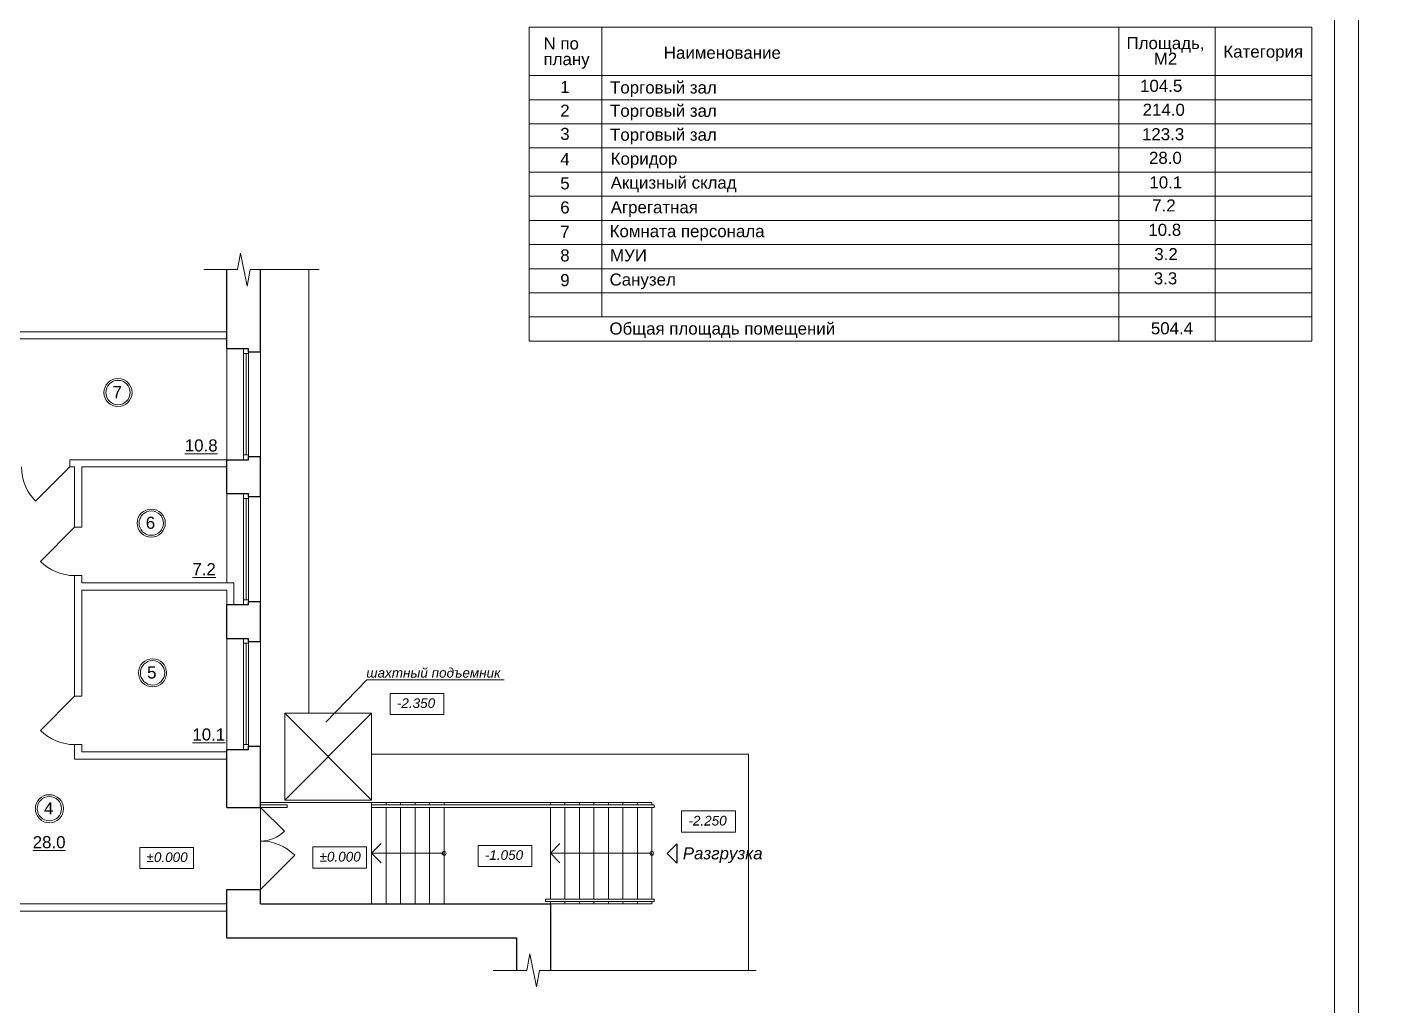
# Model space of a CAD drawing. Header units: metres. Extents: x -163 to 308, y -116 to 9.
# Drawn here: x 207.68 to 235.71, y -97.07 to -76.8 of the extents above; entities that cross this region are included whole.
import ezdxf
from ezdxf.enums import TextEntityAlignment as Align

# ---------------------------------------------------------------- set-up
doc = ezdxf.new("R2010")
doc.units = ezdxf.units.M
doc.header["$MEASUREMENT"] = 0
doc.styles.add('Style-Arial', font='arial.ttf')
doc.styles.add('Style-Arial IF', font='ariali.ttf')

# ---------------------------------------------------------------- blocks, each defined once
blk = doc.blocks.new('*U293')
at = {"color": 7, "linetype": 'Continuous', "lineweight": 13}
blk.add_line((28.513, 20), (28.513, -20), dxfattribs=at)
at = {"color": 7, "linetype": 'Continuous', "lineweight": 0, "flags": 128}
blk.add_lwpolyline([(29.013, 20.5), (-28.987, 20.5), (-28.987, -20.5), (29.013, -20.5), (29.013, 20.5)], close=True, dxfattribs=at)
blk = doc.blocks.new('*U297')
at = {"color": 7, "linetype": 'Continuous', "lineweight": 30}
for p, q in [((-0.198, -0.099), (0, 0.099)), ((0.198, -0.099), (0, 0.099)), ((-0.198, -0.099), (0.198, -0.099))]:
    blk.add_line(p, q, dxfattribs=at)
blk = doc.blocks.new('*U231')
at = {"color": 7, "linetype": 'Continuous', "lineweight": 13}
for radius in [0.291, 0.252]:
    blk.add_circle((0, 0), radius, dxfattribs=at)
at = {"color": 7, "linetype": 'Continuous', "lineweight": 13, "style": 'Style-Arial'}
blk.add_text('4', height=0.25, dxfattribs=at).set_placement((-0.113, 0.133), align=Align.TOP_LEFT)
blk = doc.blocks.new('*U232')
at = {"color": 7, "linetype": 'Continuous', "lineweight": 13}
for radius in [0.291, 0.252]:
    blk.add_circle((0, 0), radius, dxfattribs=at)
at = {"color": 7, "linetype": 'Continuous', "lineweight": 13, "style": 'Style-Arial'}
blk.add_text('5', height=0.25, dxfattribs=at).set_placement((-0.113, 0.133), align=Align.TOP_LEFT)
blk = doc.blocks.new('*U234')
at = {"color": 7, "linetype": 'Continuous', "lineweight": 13}
for radius in [0.291, 0.252]:
    blk.add_circle((0, 0), radius, dxfattribs=at)
at = {"color": 7, "linetype": 'Continuous', "lineweight": 13, "style": 'Style-Arial'}
blk.add_text('7', height=0.25, dxfattribs=at).set_placement((-0.113, 0.133), align=Align.TOP_LEFT)
blk = doc.blocks.new('*U233')
at = {"color": 7, "linetype": 'Continuous', "lineweight": 13}
for radius in [0.291, 0.252]:
    blk.add_circle((0, 0), radius, dxfattribs=at)
at = {"color": 7, "linetype": 'Continuous', "lineweight": 13, "style": 'Style-Arial'}
blk.add_text('6', height=0.25, dxfattribs=at).set_placement((-0.113, 0.133), align=Align.TOP_LEFT)

msp = doc.modelspace()

# ---------------------------------------------------------------- linework, layer by layer
at = {"color": 7, "linetype": 'Continuous', "lineweight": 13}
for p, q in [((218.08007395, -76.80406611), (234.28106184, -76.80406611)), ((218.08007395, -76.80406611), (218.08007395, -83.30406611)), ((219.58007395, -76.80406611), (219.58007395, -82.80406611)), ((230.28106184, -76.80406611), (230.28106184, -83.30406611)), ((232.28106184, -76.80406611), (232.28106184, -83.30406611)), ((234.28106184, -76.80406611), (234.28106184, -83.30406611)), ((234.28106184, -76.80406611), (234.28106184, -83.30406611)), ((218.08007395, -77.80406611), (234.28106184, -77.80406611)), ((218.08007395, -82.80406611), (234.28106184, -82.80406611)), ((218.08007395, -83.30406611), (234.28106184, -83.30406611)), ((211.8163187, -85.76004171), (208.5663187, -85.76004171)), ((208.5663187, -85.91004171), (208.5663187, -85.76004171)), ((208.5663187, -85.91004171), (207.85921192, -86.61714849)), ((208.6663187, -85.91004171), (208.5663187, -85.91004171)), ((208.6663187, -87.16004171), (208.6663187, -85.91004171)), ((211.8163187, -85.91004171), (208.8163187, -85.91004171)), ((208.8163187, -87.16004171), (208.8163187, -85.91004171)), ((208.6663187, -87.16004171), (207.95921192, -87.86714849)), ((208.8163187, -87.16004171), (208.6663187, -87.16004171)), ((208.6663187, -90.66004171), (208.6663187, -88.16004171)), ((208.8163187, -88.16004171), (208.6663187, -88.16004171)), ((208.8163187, -88.31004171), (208.8163187, -88.16004171)), ((211.9663187, -88.31004171), (208.8163187, -88.31004171)), ((211.8163187, -88.46004171), (208.8163187, -88.46004171)), ((208.8163187, -90.66004171), (208.8163187, -88.46004171)), ((211.8163187, -88.76004171), (211.8163187, -88.46004171)), ((211.9663187, -88.76004171), (211.9663187, -88.31004171)), ((208.6663187, -90.66004171), (207.95921192, -91.36714849)), ((208.8163187, -90.66004171), (208.6663187, -90.66004171)), ((208.6663187, -91.96004171), (208.6663187, -91.66004171)), ((208.8163187, -91.66004171), (208.6663187, -91.66004171)), ((208.8163187, -91.81004171), (208.8163187, -91.66004171)), ((211.8163187, -91.81004171), (208.8163187, -91.81004171)), ((211.8163187, -91.96004171), (208.6663187, -91.96004171)), ((212.5163187, -92.91004171), (213.0663187, -92.91004171)), ((212.5163187, -92.96004171), (213.0663187, -92.96004171)), ((212.5163187, -92.96004171), (213.00945973, -93.45318274)), ((213.0663187, -92.91004171), (213.0663187, -92.96004171)), ((214.8163187, -92.91004171), (220.6663187, -92.91004171)), ((214.8163187, -92.96004171), (220.6663187, -92.96004171)), ((220.6663187, -92.96004171), (220.6663187, -92.91004171)), ((212.5163187, -94.66004171), (213.2252592, -93.95110121)), ((218.4163187, -94.86004171), (220.6663187, -94.86004171)), ((218.4163187, -94.91004171), (220.6663187, -94.91004171)), ((220.6663187, -94.86004171), (220.6663187, -94.91004171))]:
    msp.add_line(p, q, dxfattribs=at)
at = {"color": 7, "linetype": 'Continuous', "lineweight": 0}
for p, q in [((218.08007395, -78.30406611), (234.28106184, -78.30406611)), ((218.08007395, -78.80406611), (234.28106184, -78.80406611)), ((218.08007395, -79.30406611), (234.28106184, -79.30406611)), ((218.08007395, -79.80406611), (234.28106184, -79.80406611)), ((218.08007395, -80.30406611), (234.28106184, -80.30406611)), ((218.08007395, -80.80406611), (234.28106184, -80.80406611)), ((218.08007395, -81.30406611), (234.28106184, -81.30406611)), ((213.5163187, -91.01004171), (213.5163187, -81.82196023)), ((218.08007395, -81.80406611), (234.28106184, -81.80406611)), ((218.08007395, -82.30406611), (234.28106184, -82.30406611)), ((218.08007395, -82.80406611), (234.28106184, -82.80406611)), ((218.08007395, -82.80406611), (234.28106184, -82.80406611)), ((218.08007395, -82.80406611), (234.28106184, -82.80406611)), ((212.1663187, -85.76004171), (212.1663187, -83.46004171)), ((212.2663187, -85.76004171), (212.2663187, -83.46004171)), ((218.08007395, -83.30406611), (234.28106184, -83.30406611)), ((212.2163187, -85.66004171), (212.2163187, -83.56004171)), ((212.1663187, -88.76004171), (212.1663187, -86.46004171)), ((212.2163187, -88.66004171), (212.2163187, -86.56004171)), ((212.2663187, -88.76004171), (212.2663187, -86.46004171)), ((212.1663187, -91.76004171), (212.1663187, -89.46004171)), ((212.2163187, -91.66004171), (212.2163187, -89.56004171)), ((212.2663187, -91.76004171), (212.2663187, -89.46004171)), ((213.0163187, -91.01004171), (214.8163187, -92.81004171)), ((213.0163187, -92.81004171), (214.8163187, -91.01004171)), ((214.8163187, -91.86004171), (222.6163187, -91.86004171)), ((222.6163187, -96.33721165), (222.6163187, -91.86004171)), ((212.5163187, -92.96004171), (212.5163187, -94.66004171))]:
    msp.add_line(p, q, dxfattribs=at)
at = {"lineweight": 30}
for p, q in [((211.8163187, -83.46004171), (211.8163187, -81.82196023)), ((212.5163187, -83.52504171), (212.5163187, -81.82196023)), ((211.8163187, -83.46004171), (212.2663187, -83.46004171)), ((212.2663187, -83.52504171), (212.2663187, -83.46004171)), ((212.2663187, -83.52504171), (212.5163187, -83.52504171)), ((211.8163187, -85.76004171), (212.2663187, -85.76004171)), ((211.8163187, -86.46004171), (211.8163187, -85.76004171)), ((212.2663187, -85.69504171), (212.5163187, -85.69504171)), ((212.2663187, -85.76004171), (212.2663187, -85.69504171)), ((212.5163187, -86.52504171), (212.5163187, -85.69504171)), ((211.8163187, -86.46004171), (212.2663187, -86.46004171)), ((212.2663187, -86.52504171), (212.2663187, -86.46004171)), ((212.2663187, -86.52504171), (212.5163187, -86.52504171)), ((211.8163187, -88.76004171), (212.2663187, -88.76004171)), ((211.8163187, -89.46004171), (211.8163187, -88.76004171)), ((212.2663187, -88.69504171), (212.5163187, -88.69504171)), ((212.2663187, -88.76004171), (212.2663187, -88.69504171)), ((212.5163187, -89.52504171), (212.5163187, -88.69504171)), ((211.8163187, -89.46004171), (212.2663187, -89.46004171)), ((212.2663187, -89.52504171), (212.2663187, -89.46004171)), ((212.2663187, -89.52504171), (212.5163187, -89.52504171)), ((211.8163187, -91.76004171), (212.2663187, -91.76004171)), ((211.8163187, -92.96004171), (211.8163187, -91.76004171)), ((212.2663187, -91.76004171), (212.2663187, -91.69504171)), ((212.2663187, -91.69504171), (212.5163187, -91.69504171)), ((212.5163187, -92.96004171), (212.5163187, -91.69504171)), ((211.8163187, -95.66004171), (211.8163187, -94.66004171)), ((212.5163187, -94.96004171), (212.5163187, -94.66004171)), ((212.5163187, -94.96004171), (218.5163187, -94.96004171)), ((218.5163187, -94.96004171), (218.5163187, -96.33721165)), ((211.8163187, -95.66004171), (217.8163187, -95.66004171)), ((217.8163187, -95.66004171), (217.8163187, -96.33721165))]:
    msp.add_line(p, q, dxfattribs=at)
at = {"lineweight": 13}
for p, q in [((206.9163187, -83.11004171), (211.8163187, -83.11004171)), ((206.9163187, -83.26004171), (211.8163187, -83.26004171)), ((212.5163187, -92.86004171), (220.6163187, -92.86004171)), ((214.8163187, -92.91004171), (214.8163187, -92.86004171)), ((214.8163187, -94.96004171), (214.8163187, -92.91004171)), ((216.3163187, -92.91004171), (216.3163187, -92.86004171)), ((216.3163187, -94.96004171), (216.3163187, -92.96004171)), ((218.5163187, -92.91004171), (218.5163187, -92.86004171)), ((218.5163187, -94.86004171), (218.5163187, -92.96004171)), ((220.6163187, -92.91004171), (220.6163187, -92.86004171)), ((220.6163187, -94.86004171), (220.6163187, -92.96004171)), ((206.9163187, -94.96004171), (211.8163187, -94.96004171)), ((218.4163187, -94.91004171), (218.4163187, -94.86004171)), ((218.5163187, -94.96004171), (218.5163187, -94.91004171)), ((218.5163187, -94.96004171), (220.6163187, -94.96004171)), ((220.6163187, -94.96004171), (220.6163187, -94.91004171)), ((206.9163187, -95.11004171), (211.8163187, -95.11004171))]:
    msp.add_line(p, q, dxfattribs=at)
at = {"lineweight": 0}
for p, q in [((211.8163187, -85.76004171), (211.8163187, -83.46004171)), ((212.5163187, -85.69504171), (212.5163187, -83.52504171)), ((211.8163187, -88.31004171), (211.8163187, -86.46004171)), ((212.5163187, -88.69504171), (212.5163187, -86.52504171)), ((211.8163187, -91.76004171), (211.8163187, -89.46004171)), ((212.5163187, -91.69504171), (212.5163187, -89.52504171)), ((215.1163187, -92.91004171), (215.1163187, -92.86004171)), ((215.1163187, -94.96004171), (215.1163187, -92.96004171)), ((215.4163187, -92.91004171), (215.4163187, -92.86004171)), ((215.4163187, -94.96004171), (215.4163187, -92.96004171)), ((215.7163187, -92.91004171), (215.7163187, -92.86004171)), ((215.7163187, -94.96004171), (215.7163187, -92.96004171)), ((216.0163187, -92.91004171), (216.0163187, -92.86004171)), ((216.0163187, -94.96004171), (216.0163187, -92.96004171)), ((218.8163187, -92.91004171), (218.8163187, -92.86004171)), ((218.8163187, -94.86004171), (218.8163187, -92.96004171)), ((219.1163187, -92.91004171), (219.1163187, -92.86004171)), ((219.1163187, -94.86004171), (219.1163187, -92.96004171)), ((219.4163187, -92.91004171), (219.4163187, -92.86004171)), ((219.4163187, -94.86004171), (219.4163187, -92.96004171)), ((219.7163187, -92.91004171), (219.7163187, -92.86004171)), ((219.7163187, -94.86004171), (219.7163187, -92.96004171)), ((220.0163187, -92.91004171), (220.0163187, -92.86004171)), ((220.0163187, -94.86004171), (220.0163187, -92.96004171)), ((220.3163187, -92.91004171), (220.3163187, -92.86004171)), ((220.3163187, -94.86004171), (220.3163187, -92.96004171)), ((215.01461543, -93.71174499), (214.8163187, -93.91004171)), ((218.71461543, -93.71174499), (218.5163187, -93.91004171)), ((216.3163187, -93.91004171), (214.8163187, -93.91004171)), ((215.01461543, -94.10833844), (214.8163187, -93.91004171)), ((220.6163187, -93.91004171), (218.5163187, -93.91004171)), ((218.71461543, -94.10833844), (218.5163187, -93.91004171)), ((218.8163187, -94.96004171), (218.8163187, -94.91004171)), ((219.1163187, -94.96004171), (219.1163187, -94.91004171)), ((219.4163187, -94.96004171), (219.4163187, -94.91004171)), ((219.7163187, -94.96004171), (219.7163187, -94.91004171)), ((220.0163187, -94.96004171), (220.0163187, -94.91004171)), ((220.3163187, -94.96004171), (220.3163187, -94.91004171))]:
    msp.add_line(p, q, dxfattribs=at)
at = {"color": 7, "linetype": 'Continuous', "lineweight": 30}
for p, q in [((211.8163187, -92.96004171), (212.5163187, -92.96004171)), ((211.8163187, -94.66004171), (212.5163187, -94.66004171))]:
    msp.add_line(p, q, dxfattribs=at)
at = {"lineweight": 0, "flags": 128}
for points in [[(211.34110962, -81.82196023), (212.03722503, -81.82196023), (212.10356828, -81.47972307), (212.2362548, -82.16419738), (212.30259805, -81.82196023), (213.73039263, -81.82196023)], [(217.33158512, -96.33721165), (218.02770053, -96.33721165), (218.09404378, -95.99497449), (218.2267303, -96.6794488), (218.29307355, -96.33721165), (222.77422917, -96.33721165)]]:
    msp.add_lwpolyline(points, dxfattribs=at)
at = {"color": 7, "linetype": 'Continuous', "lineweight": 13, "flags": 128}
for points in [[(212.1663187, -83.46004171), (212.2663187, -83.46004171), (212.2663187, -83.56004171), (212.1663187, -83.56004171), (212.1663187, -83.46004171)], [(212.1663187, -85.66004171), (212.2663187, -85.66004171), (212.2663187, -85.76004171), (212.1663187, -85.76004171), (212.1663187, -85.66004171)], [(212.1663187, -86.46004171), (212.2663187, -86.46004171), (212.2663187, -86.56004171), (212.1663187, -86.56004171), (212.1663187, -86.46004171)], [(212.1663187, -88.66004171), (212.2663187, -88.66004171), (212.2663187, -88.76004171), (212.1663187, -88.76004171), (212.1663187, -88.66004171)], [(212.1663187, -89.46004171), (212.2663187, -89.46004171), (212.2663187, -89.56004171), (212.1663187, -89.56004171), (212.1663187, -89.46004171)], [(213.0163187, -92.81004171), (213.0163187, -91.01004171), (214.8163187, -91.01004171), (214.8163187, -92.81004171), (213.0163187, -92.81004171)], [(212.1663187, -91.66004171), (212.2663187, -91.66004171), (212.2663187, -91.76004171), (212.1663187, -91.76004171), (212.1663187, -91.66004171)]]:
    msp.add_lwpolyline(points, close=True, dxfattribs=at)
msp.add_lwpolyline([(217.56185006, -90.31892441), (214.71724991, -90.31892441), (213.86877855, -91.19897933)], dxfattribs=at)
at = {"color": 7, "linetype": 'Continuous', "lineweight": 0, "flags": 128}
for points in [[(215.1967368, -90.60105962), (216.30998968, -90.60105962), (216.30998968, -91.03858058), (215.1967368, -91.03858058), (215.1967368, -90.60105962)], [(221.23254805, -93.03487677), (222.34580093, -93.03487677), (222.34580093, -93.47239773), (221.23254805, -93.47239773), (221.23254805, -93.03487677)], [(210.01384631, -93.79105179), (211.12709919, -93.79105179), (211.12709919, -94.22857275), (210.01384631, -94.22857275), (210.01384631, -93.79105179)], [(213.59648873, -93.78058376), (214.70974161, -93.78058376), (214.70974161, -94.21810472), (213.59648873, -94.21810472), (213.59648873, -93.78058376)], [(217.01793827, -93.74670286), (218.13119115, -93.74670286), (218.13119115, -94.18422382), (217.01793827, -94.18422382), (217.01793827, -93.74670286)]]:
    msp.add_lwpolyline(points, close=True, dxfattribs=at)
at = {"lineweight": 0}
for centre in [(216.3163187, -93.91004171), (220.6163187, -93.91004171)]:
    msp.add_circle(centre, 0.0404966, dxfattribs=at)
at = {"color": 7, "linetype": 'Continuous', "lineweight": 0}
for centre, radius, start, end in [((208.5663187, -85.91004171), 1, 180, 225), ((208.6663187, -87.16004171), 1, 225, 270), ((208.6663187, -90.66004171), 1, 225, 270), ((212.5163187, -92.96004171), 0.69740673, 270, 315), ((212.5163187, -94.66004171), 1.00259327, 45, 90)]:
    msp.add_arc(centre, radius, start, end, dxfattribs=at)
at = {"color": 1, "linetype": 'Continuous', "lineweight": 30}
msp.add_3dface([(161.44908878, -51.09724176), (254.12451926, -51.09724176), (254.12451926, -116.09375825), (161.44908878, -116.09375825)], dxfattribs=at)

# ---------------------------------------------------------------- block references
at = {"color": 7, "linetype": 'Continuous', "lineweight": 13}
for name, p in [('*U293', (206.2324938, -83.46133924)), ('*U234', (209.56466232, -84.36893301)), ('*U233', (210.25327898, -87.07346512)), ('*U232', (210.28017098, -90.17382571)), ('*U231', (208.14500303, -92.98821272))]:
    msp.add_blockref(name, p, dxfattribs=at)
at = {"color": 7, "linetype": 'Continuous', "lineweight": 30, "extrusion": (0, 0, -1), "rotation": 270}
msp.add_blockref('*U297', (-221.03482546, -93.91468172), dxfattribs=at)

# ---------------------------------------------------------------- texts
at = {"color": 7, "linetype": 'Continuous', "lineweight": 0}
for s, height, style, p in [('Торговый зал', 0.25, 'Style-Arial', (219.75091303, -77.92613676)), ('Торговый зал', 0.25, 'Style-Arial', (219.75091303, -78.4084127)), ('Торговый зал', 0.25, 'Style-Arial', (219.75091303, -78.90357783)), ('Коридор', 0.25, 'Style-Arial', (219.76452903, -79.40027151)), ('Акцизный склад', 0.25, 'Style-Arial', (219.76452903, -79.89693619)), ('Агрегатная', 0.25, 'Style-Arial', (219.76452903, -80.40572379)), ('Комната персонала', 0.25, 'Style-Arial', (219.74256819, -80.90148789)), ('МУИ', 0.25, 'Style-Arial', (219.75091303, -81.40261613)), ('Санузел', 0.25, 'Style-Arial', (219.74110413, -81.90375243)), ('-2.350', 0.2, 'Style-Arial IF', (215.33802772, -90.70189453)), ('-2.250', 0.2, 'Style-Arial IF', (221.37383896, -93.13571168)), ('±0.000', 0.2, 'Style-Arial IF', (210.15513723, -93.8918867)), ('±0.000', 0.2, 'Style-Arial IF', (213.73777964, -93.88141867)), ('-1.050', 0.2, 'Style-Arial IF', (217.15922918, -93.84753777))]:
    msp.add_text(s, height=height, dxfattribs=dict(at, style=style)).set_placement(p, align=Align.TOP_LEFT)
at = {"color": 7, "linetype": 'Continuous', "lineweight": 0, "style": 'Style-Arial'}
for s, p in [('1', (218.81747175, -77.91715853)), ('2', (218.81747175, -78.40616822)), ('3', (218.81747175, -78.88729836)), ('4', (218.81747175, -79.41093031)), ('5', (218.81747175, -79.91116239)), ('6', (218.81747175, -80.40934101)), ('7', (218.81747175, -80.91590857)), ('8', (218.81747175, -81.40391541)), ('9', (218.81747175, -81.91583151))]:
    msp.add_text(s, height=0.25, dxfattribs=at).set_placement(p, align=Align.TOP_CENTER)
at = {"color": 7, "linetype": 'Continuous', "lineweight": 13}
for s, style, p in [('28.0', 'Style-Arial', (230.90822842, -79.38331233)), ('10.1', 'Style-Arial', (230.91713238, -79.89098785)), ('7.2', 'Style-Arial', (230.97488178, -80.36940929)), ('Общая площадь помещений', 'Style-Arial', (219.73894173, -82.91853975)), ('%%u7.2%%U', 'Style-Arial', (211.10520617, -87.90129377)), ('%%u10.1%%U', 'Style-Arial', (211.10520617, -91.32558728)), ('%%u28.0%%U', 'Style-Arial', (207.79924577, -93.55592634)), ('Разгрузка', 'Style-Arial IF', (221.25726472, -93.78696516))]:
    msp.add_text(s, height=0.25, dxfattribs=dict(at, style=style)).set_placement(p, align=Align.TOP_LEFT)
for s, insert, char_height, attachment_point, line_spacing_factor, style in [('N по \\Pплану', (218.37402961, -77.33897742), 0.25, 4, 0.776524, 'Style-Arial'), ('Наименование', (220.86361185, -77.333141), 0.25, 4, 0.6, 'Style-Arial'), ('104.5', (230.72364173, -77.89176055), 0.25, 1, 0.6, 'Style-Arial'), ('214.0', (230.77664298, -78.38664565), 0.25, 1, 0.6, 'Style-Arial'), ('123.3', (230.76301941, -78.89402737), 0.25, 1, 0.6, 'Style-Arial'), ('10.8', (230.89502634, -80.87452279), 0.25, 1, 0.6, 'Style-Arial'), ('3.2', (231.01805279, -81.37680116), 0.25, 1, 0.6, 'Style-Arial'), ('3.3', (231.00733735, -81.87928996), 0.25, 1, 0.6, 'Style-Arial'), ('504.4', (230.94707358, -82.91282383), 0.25, 1, 0.6, 'Style-Arial'), ('\\L10.8', (210.94739139, -85.33925986), 0.25, 1, 0.6, 'Style-Arial'), ('шахтный подъемник', (214.70592248, -90.07292569), 0.2, 1, 0.6, 'Style-Arial IF')]:
    msp.add_mtext(s, dxfattribs=dict(at, insert=insert, char_height=char_height, attachment_point=attachment_point, line_spacing_factor=line_spacing_factor, style=style))
at = {"color": 7, "linetype": 'Continuous', "lineweight": 0, "char_height": 0.25, "attachment_point": 2, "style": 'Style-Arial'}
for s, insert, line_spacing_factor in [('Площадь,\\PМ2', (231.25027297, -77.00740627), 0.776524), ('Категория', (233.27366456, -77.18263474), 0.6)]:
    msp.add_mtext(s, dxfattribs=dict(at, insert=insert, line_spacing_factor=line_spacing_factor))

doc.saveas('drawing.dxf')
